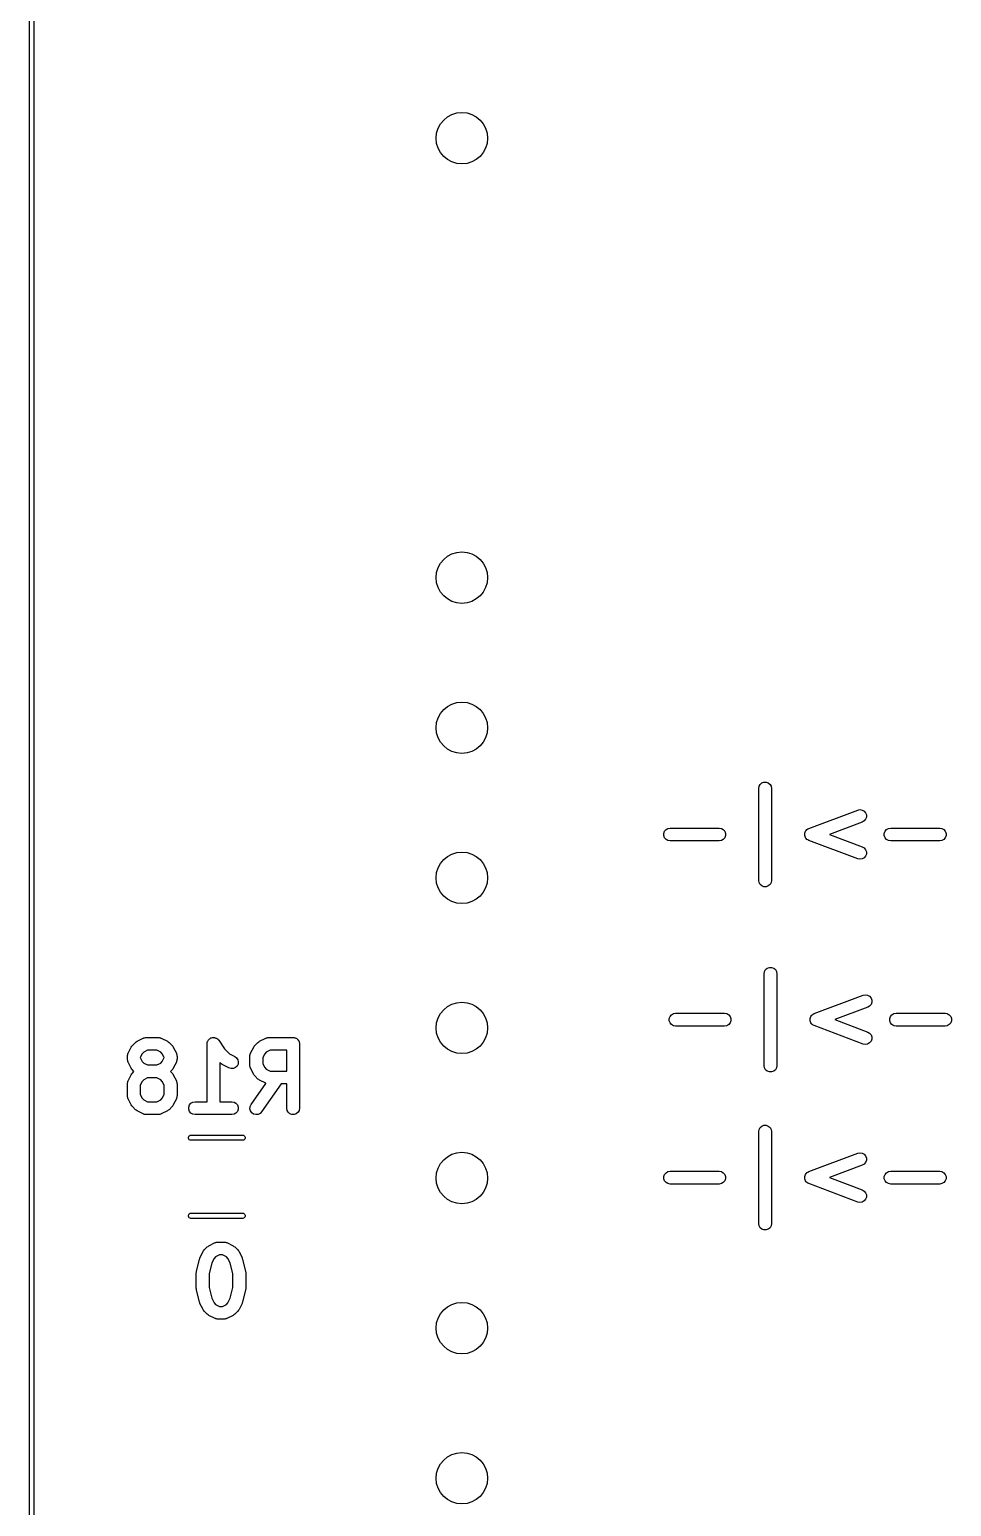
# Model space of a CAD drawing. Extents: x 81 to 161, y -172 to -32.
# Drawn here: x 81.48 to 102.99, y -134.82 to -100.38 of the extents above; entities that cross this region are included whole.
import ezdxf

# ---------------------------------------------------------------- set-up
doc = ezdxf.new("R2010")
doc.units = 0
doc.header["$MEASUREMENT"] = 0
doc.layers.add('BLACK', color=7, linetype='CONTINUOUS')

msp = doc.modelspace()

# ---------------------------------------------------------------- linework, layer by layer
at = {"layer": 'BLACK', "linetype": 'CONTINUOUS'}
for p, q in [((81.484, -170.813), (81.484, -33.2762)), ((81.584, -33.2947), (81.584, -170.794)), ((98.4894, -118.074), (98.4985, -118.023)), ((98.4894, -120.217), (98.4894, -118.074)), ((98.4985, -118.023), (98.5245, -117.978)), ((98.5245, -117.978), (98.5644, -117.945)), ((98.5644, -117.945), (98.6134, -117.927)), ((98.6134, -117.927), (98.6655, -117.927)), ((98.6655, -117.927), (98.7144, -117.945)), ((98.7144, -117.945), (98.7543, -117.978)), ((98.7543, -117.978), (98.7804, -118.023)), ((98.7804, -118.023), (98.7894, -118.074)), ((98.7894, -118.074), (98.7894, -120.217)), ((99.6582, -119.005), (100.801, -118.577)), ((100.801, -118.577), (100.852, -118.567)), ((100.852, -118.567), (100.904, -118.576)), ((100.904, -118.576), (100.949, -118.601)), ((100.949, -118.601), (100.983, -118.641)), ((100.984, -118.791), (100.951, -118.831)), ((100.983, -118.641), (101.001, -118.69)), ((101.002, -118.742), (100.984, -118.791)), ((101.001, -118.69), (101.002, -118.742)), ((96.2774, -119.12), (96.2952, -119.071)), ((96.2774, -119.172), (96.2774, -119.12)), ((96.2952, -119.071), (96.3287, -119.031)), ((96.3287, -119.031), (96.3738, -119.005)), ((96.3738, -119.005), (96.4251, -118.996)), ((96.4251, -118.996), (97.568, -118.996)), ((97.568, -118.996), (97.6193, -119.005)), ((97.6193, -119.005), (97.6644, -119.031)), ((97.6644, -119.031), (97.6979, -119.071)), ((97.6979, -119.071), (97.7157, -119.12)), ((97.7157, -119.12), (97.7157, -119.172)), ((99.5629, -119.121), (99.5634, -119.12)), ((99.5631, -119.146), (99.5629, -119.121)), ((99.5629, -119.17), (99.5631, -119.146)), ((99.5634, -119.118), (99.572, -119.095)), ((99.5634, -119.12), (99.5634, -119.118)), ((99.572, -119.095), (99.5802, -119.072)), ((99.5802, -119.072), (99.5812, -119.071)), ((99.5812, -119.071), (99.5817, -119.07)), ((99.5817, -119.07), (99.5977, -119.051)), ((99.5977, -119.051), (99.6133, -119.032)), ((99.6133, -119.032), (99.6146, -119.031)), ((99.6146, -119.031), (99.6156, -119.03)), ((99.6156, -119.03), (99.637, -119.018)), ((99.637, -119.018), (99.6582, -119.005)), ((100.906, -118.858), (100.138, -119.146)), ((100.138, -119.146), (100.906, -119.434)), ((100.951, -118.831), (100.906, -118.858)), ((101.42, -119.12), (101.438, -119.071)), ((101.42, -119.172), (101.42, -119.12)), ((101.438, -119.071), (101.472, -119.031)), ((101.472, -119.031), (101.517, -119.005)), ((101.517, -119.005), (101.568, -118.996)), ((101.568, -118.996), (102.711, -118.996)), ((102.711, -118.996), (102.762, -119.005)), ((102.762, -119.005), (102.807, -119.031)), ((102.807, -119.031), (102.841, -119.071)), ((102.841, -119.071), (102.859, -119.12)), ((102.859, -119.12), (102.859, -119.172)), ((96.2952, -119.221), (96.2774, -119.172)), ((96.3287, -119.261), (96.2952, -119.221)), ((96.3738, -119.287), (96.3287, -119.261)), ((96.4251, -119.296), (96.3738, -119.287)), ((97.568, -119.296), (96.4251, -119.296)), ((97.6193, -119.287), (97.568, -119.296)), ((97.6644, -119.261), (97.6193, -119.287)), ((97.6979, -119.221), (97.6644, -119.261)), ((97.7157, -119.172), (97.6979, -119.221)), ((99.5634, -119.172), (99.5629, -119.17)), ((99.5634, -119.173), (99.5634, -119.172)), ((99.572, -119.196), (99.5634, -119.173)), ((99.5802, -119.22), (99.572, -119.196)), ((99.5812, -119.221), (99.5802, -119.22)), ((99.5817, -119.222), (99.5812, -119.221)), ((99.5977, -119.241), (99.5817, -119.222)), ((99.6133, -119.26), (99.5977, -119.241)), ((99.6146, -119.261), (99.6133, -119.26)), ((99.6156, -119.262), (99.6146, -119.261)), ((99.637, -119.274), (99.6156, -119.262)), ((99.6582, -119.286), (99.637, -119.274)), ((100.801, -119.715), (99.6582, -119.286)), ((100.906, -119.434), (100.951, -119.46)), ((100.951, -119.46), (100.984, -119.501)), ((100.984, -119.501), (101.002, -119.55)), ((101.438, -119.221), (101.42, -119.172)), ((101.472, -119.261), (101.438, -119.221)), ((101.517, -119.287), (101.472, -119.261)), ((101.568, -119.296), (101.517, -119.287)), ((102.711, -119.296), (101.568, -119.296)), ((102.762, -119.287), (102.711, -119.296)), ((102.807, -119.261), (102.762, -119.287)), ((102.841, -119.221), (102.807, -119.261)), ((102.859, -119.172), (102.841, -119.221)), ((100.852, -119.724), (100.801, -119.715)), ((100.904, -119.716), (100.852, -119.724)), ((100.949, -119.69), (100.904, -119.716)), ((100.983, -119.651), (100.949, -119.69)), ((101.001, -119.602), (100.983, -119.651)), ((101.002, -119.55), (101.001, -119.602)), ((98.4985, -120.269), (98.4894, -120.217)), ((98.5245, -120.314), (98.4985, -120.269)), ((98.5644, -120.347), (98.5245, -120.314)), ((98.6134, -120.365), (98.5644, -120.347)), ((98.6655, -120.365), (98.6134, -120.365)), ((98.7144, -120.347), (98.6655, -120.365)), ((98.7543, -120.314), (98.7144, -120.347)), ((98.7804, -120.269), (98.7543, -120.314)), ((98.7894, -120.217), (98.7804, -120.269)), ((98.6914, -122.263), (98.7404, -122.245)), ((98.7404, -122.245), (98.7925, -122.245)), ((98.7925, -122.245), (98.8414, -122.263)), ((98.6164, -122.392), (98.6255, -122.341)), ((98.6164, -124.535), (98.6164, -122.392)), ((98.6255, -122.341), (98.6515, -122.296)), ((98.6515, -122.296), (98.6914, -122.263)), ((98.8414, -122.263), (98.8813, -122.296)), ((98.8813, -122.296), (98.9074, -122.341)), ((98.9074, -122.341), (98.9164, -122.392)), ((98.9164, -122.392), (98.9164, -124.535)), ((99.7852, -123.323), (100.928, -122.895)), ((100.928, -122.895), (100.979, -122.885)), ((100.979, -122.885), (101.031, -122.894)), ((101.031, -122.894), (101.076, -122.919)), ((101.076, -122.919), (101.11, -122.959)), ((101.033, -123.176), (100.265, -123.464)), ((101.078, -123.149), (101.033, -123.176)), ((101.111, -123.109), (101.078, -123.149)), ((101.11, -122.959), (101.128, -123.008)), ((101.129, -123.06), (101.111, -123.109)), ((101.128, -123.008), (101.129, -123.06)), ((96.4044, -123.438), (96.4222, -123.389)), ((96.4044, -123.49), (96.4044, -123.438)), ((96.4222, -123.539), (96.4044, -123.49)), ((96.4222, -123.389), (96.4557, -123.349)), ((96.4557, -123.579), (96.4222, -123.539)), ((96.4557, -123.349), (96.5008, -123.323)), ((96.5008, -123.605), (96.4557, -123.579)), ((96.5008, -123.323), (96.5521, -123.314)), ((96.5521, -123.614), (96.5008, -123.605)), ((96.5521, -123.314), (97.695, -123.314)), ((97.695, -123.614), (96.5521, -123.614)), ((97.695, -123.314), (97.7463, -123.323)), ((97.7463, -123.605), (97.695, -123.614)), ((97.7463, -123.323), (97.7914, -123.349)), ((97.7914, -123.579), (97.7463, -123.605)), ((97.7914, -123.349), (97.8249, -123.389)), ((97.8249, -123.539), (97.7914, -123.579)), ((97.8249, -123.389), (97.8427, -123.438)), ((97.8427, -123.49), (97.8249, -123.539)), ((97.8427, -123.438), (97.8427, -123.49)), ((99.6899, -123.439), (99.6904, -123.438)), ((99.6901, -123.464), (99.6899, -123.439)), ((99.6899, -123.488), (99.6901, -123.464)), ((99.6904, -123.49), (99.6899, -123.488)), ((99.6904, -123.436), (99.699, -123.413)), ((99.6904, -123.438), (99.6904, -123.436)), ((99.6904, -123.491), (99.6904, -123.49)), ((99.699, -123.514), (99.6904, -123.491)), ((99.699, -123.413), (99.7072, -123.39)), ((99.7072, -123.538), (99.699, -123.514)), ((99.7072, -123.39), (99.7082, -123.389)), ((99.7082, -123.539), (99.7072, -123.538)), ((99.7082, -123.389), (99.7087, -123.388)), ((99.7087, -123.54), (99.7082, -123.539)), ((99.7087, -123.388), (99.7247, -123.369)), ((99.7247, -123.559), (99.7087, -123.54)), ((99.7247, -123.369), (99.7403, -123.35)), ((99.7403, -123.578), (99.7247, -123.559)), ((99.7403, -123.35), (99.7416, -123.349)), ((99.7416, -123.579), (99.7403, -123.578)), ((99.7416, -123.349), (99.7426, -123.348)), ((99.7426, -123.58), (99.7416, -123.579)), ((99.7426, -123.348), (99.764, -123.336)), ((99.764, -123.592), (99.7426, -123.58)), ((99.764, -123.336), (99.7852, -123.323)), ((99.7852, -123.604), (99.764, -123.592)), ((100.928, -124.033), (99.7852, -123.604)), ((100.265, -123.464), (101.033, -123.752)), ((101.547, -123.438), (101.565, -123.389)), ((101.547, -123.49), (101.547, -123.438)), ((101.565, -123.539), (101.547, -123.49)), ((101.565, -123.389), (101.599, -123.349)), ((101.599, -123.579), (101.565, -123.539)), ((101.599, -123.349), (101.644, -123.323)), ((101.644, -123.605), (101.599, -123.579)), ((101.644, -123.323), (101.695, -123.314)), ((101.695, -123.614), (101.644, -123.605)), ((101.695, -123.314), (102.838, -123.314)), ((102.838, -123.614), (101.695, -123.614)), ((102.838, -123.314), (102.889, -123.323)), ((102.889, -123.605), (102.838, -123.614)), ((102.889, -123.323), (102.934, -123.349)), ((102.934, -123.579), (102.889, -123.605)), ((102.934, -123.349), (102.968, -123.389)), ((102.968, -123.539), (102.934, -123.579)), ((102.968, -123.389), (102.986, -123.438)), ((102.986, -123.49), (102.968, -123.539)), ((102.986, -123.438), (102.986, -123.49)), ((83.9539, -123.994), (83.9736, -123.98)), ((83.9736, -123.98), (83.9929, -123.966)), ((83.9929, -123.966), (84.1358, -123.894)), ((84.1358, -123.894), (84.1441, -123.892)), ((84.1441, -123.892), (84.1516, -123.888)), ((84.1516, -123.888), (84.1689, -123.885)), ((84.1689, -123.885), (84.1857, -123.88)), ((84.1857, -123.88), (84.1943, -123.88)), ((84.1943, -123.88), (84.2029, -123.879)), ((84.2029, -123.879), (84.4886, -123.879)), ((84.4886, -123.879), (84.4971, -123.88)), ((84.4971, -123.88), (84.5057, -123.88)), ((84.5057, -123.88), (84.5226, -123.885)), ((84.5226, -123.885), (84.5399, -123.888)), ((84.5399, -123.888), (84.5474, -123.892)), ((84.5474, -123.892), (84.5557, -123.894)), ((84.5557, -123.894), (84.6985, -123.966)), ((84.6985, -123.966), (84.7178, -123.98)), ((84.7178, -123.98), (84.7375, -123.994)), ((85.6302, -123.995), (85.6333, -123.977)), ((85.6333, -123.977), (85.6375, -123.97)), ((85.6375, -123.97), (85.6398, -123.962)), ((85.6398, -123.962), (85.6504, -123.948)), ((85.6504, -123.948), (85.6594, -123.932)), ((85.6594, -123.932), (85.6658, -123.927)), ((85.6658, -123.927), (85.6707, -123.92)), ((85.6707, -123.92), (85.6856, -123.91)), ((85.6856, -123.91), (85.6993, -123.899)), ((85.6993, -123.899), (85.7071, -123.896)), ((85.7071, -123.896), (85.714, -123.891)), ((85.714, -123.891), (85.7314, -123.887)), ((85.7314, -123.887), (85.7482, -123.881)), ((85.7482, -123.881), (85.7566, -123.881)), ((85.7566, -123.881), (85.7646, -123.879)), ((85.7646, -123.879), (85.7824, -123.881)), ((85.7824, -123.881), (85.8003, -123.881)), ((85.8003, -123.881), (85.8081, -123.884)), ((85.8081, -123.884), (85.8164, -123.885)), ((85.8164, -123.885), (85.8325, -123.893)), ((85.8325, -123.893), (85.8493, -123.899)), ((85.8493, -123.899), (85.8557, -123.904)), ((85.8557, -123.904), (85.8631, -123.908)), ((85.8631, -123.908), (85.8755, -123.921)), ((85.8755, -123.921), (85.8892, -123.932)), ((85.8892, -123.932), (85.8933, -123.939)), ((85.8933, -123.939), (85.8991, -123.945)), ((85.8991, -123.945), (86.0337, -124.147)), ((86.8111, -123.994), (86.8308, -123.98)), ((86.8308, -123.98), (86.8501, -123.966)), ((86.8501, -123.966), (86.9929, -123.894)), ((86.9929, -123.894), (87.0012, -123.892)), ((87.0012, -123.892), (87.0087, -123.888)), ((87.0087, -123.888), (87.026, -123.885)), ((87.026, -123.885), (87.0429, -123.88)), ((87.0429, -123.88), (87.0515, -123.88)), ((87.0515, -123.88), (87.06, -123.879)), ((87.06, -123.879), (87.6314, -123.879)), ((87.6314, -123.879), (87.6444, -123.881)), ((87.6444, -123.881), (87.6575, -123.881)), ((87.6575, -123.881), (87.6698, -123.885)), ((87.6698, -123.885), (87.6827, -123.888)), ((87.6827, -123.888), (87.6941, -123.894)), ((87.6941, -123.894), (87.7064, -123.899)), ((87.7064, -123.899), (87.7165, -123.907)), ((87.7165, -123.907), (87.7278, -123.914)), ((87.7278, -123.914), (87.7363, -123.924)), ((87.7363, -123.924), (87.7463, -123.932)), ((87.7463, -123.932), (87.7529, -123.944)), ((87.7529, -123.944), (87.7613, -123.954)), ((87.7613, -123.954), (87.7658, -123.966)), ((87.7658, -123.966), (87.7724, -123.977)), ((87.7724, -123.977), (87.7747, -123.99)), ((101.033, -123.752), (101.078, -123.778)), ((101.11, -123.969), (101.076, -124.008)), ((101.078, -123.778), (101.111, -123.819)), ((101.128, -123.92), (101.11, -123.969)), ((101.111, -123.819), (101.129, -123.868)), ((101.129, -123.868), (101.128, -123.92)), ((83.7671, -124.314), (83.7686, -124.306)), ((83.7671, -124.386), (83.7671, -124.314)), ((83.7681, -124.297), (83.7731, -124.28)), ((83.7686, -124.306), (83.7681, -124.297)), ((83.7731, -124.28), (83.7762, -124.263)), ((83.7762, -124.263), (83.7805, -124.255)), ((83.7805, -124.255), (83.783, -124.247)), ((83.783, -124.247), (83.8544, -124.104)), ((83.8544, -124.104), (83.8687, -124.085)), ((83.8687, -124.085), (83.8825, -124.065)), ((83.8825, -124.065), (83.9539, -123.994)), ((84.1118, -124.26), (84.0671, -124.35)), ((84.1489, -124.223), (84.1118, -124.26)), ((84.2383, -124.179), (84.1489, -124.223)), ((84.4532, -124.179), (84.2383, -124.179)), ((84.5426, -124.223), (84.4532, -124.179)), ((84.5796, -124.26), (84.5426, -124.223)), ((84.6243, -124.35), (84.5796, -124.26)), ((84.7375, -123.994), (84.8089, -124.065)), ((84.8089, -124.065), (84.8227, -124.085)), ((84.8227, -124.085), (84.837, -124.104)), ((84.837, -124.104), (84.9084, -124.247)), ((84.9084, -124.247), (84.9109, -124.255)), ((84.9109, -124.255), (84.9152, -124.263)), ((84.9152, -124.263), (84.9183, -124.28)), ((84.9183, -124.28), (84.9233, -124.297)), ((84.9233, -124.297), (84.9228, -124.306)), ((84.9228, -124.306), (84.9243, -124.314)), ((84.9243, -124.314), (84.9243, -124.386)), ((85.6243, -124.029), (85.6257, -124.02)), ((85.6243, -125.379), (85.6243, -124.029)), ((85.6252, -124.012), (85.6302, -123.995)), ((85.6257, -124.02), (85.6252, -124.012)), ((86.0337, -124.147), (86.1489, -124.262)), ((86.1489, -124.262), (86.2699, -124.323)), ((86.2699, -124.323), (86.3118, -124.354)), ((86.6243, -124.314), (86.6258, -124.306)), ((86.6243, -124.529), (86.6243, -124.314)), ((86.6253, -124.297), (86.6303, -124.28)), ((86.6258, -124.306), (86.6253, -124.297)), ((86.6303, -124.28), (86.6333, -124.263)), ((86.6333, -124.263), (86.6377, -124.255)), ((86.6377, -124.255), (86.6401, -124.247)), ((86.6401, -124.247), (86.7116, -124.104)), ((86.7116, -124.104), (86.7259, -124.085)), ((86.7259, -124.085), (86.7396, -124.065)), ((86.7396, -124.065), (86.8111, -123.994)), ((86.969, -124.26), (86.9243, -124.35)), ((87.006, -124.223), (86.969, -124.26)), ((87.0954, -124.179), (87.006, -124.223)), ((87.4814, -124.179), (87.0954, -124.179)), ((87.4814, -124.664), (87.4814, -124.179)), ((87.7747, -123.99), (87.7791, -124.003)), ((87.7791, -124.003), (87.7791, -124.016)), ((87.7791, -124.016), (87.7814, -124.029)), ((87.7814, -124.029), (87.7814, -125.529)), ((100.979, -124.042), (100.928, -124.033)), ((101.031, -124.034), (100.979, -124.042)), ((101.076, -124.008), (101.031, -124.034)), ((83.7686, -124.394), (83.7671, -124.386)), ((83.7681, -124.403), (83.7686, -124.394)), ((83.7731, -124.42), (83.7681, -124.403)), ((83.7762, -124.437), (83.7731, -124.42)), ((83.7805, -124.445), (83.7762, -124.437)), ((83.783, -124.453), (83.7805, -124.445)), ((83.8544, -124.596), (83.783, -124.453)), ((83.8687, -124.615), (83.8544, -124.596)), ((83.8825, -124.635), (83.8687, -124.615)), ((83.9193, -124.671), (83.8825, -124.635)), ((84.0671, -124.35), (84.0671, -124.35)), ((84.0671, -124.35), (84.1118, -124.44)), ((84.1118, -124.44), (84.1489, -124.477)), ((84.1489, -124.477), (84.2383, -124.521)), ((84.2383, -124.521), (84.4532, -124.521)), ((84.4532, -124.521), (84.5426, -124.477)), ((84.5426, -124.477), (84.5796, -124.44)), ((84.5796, -124.44), (84.6243, -124.35)), ((84.6243, -124.35), (84.6243, -124.35)), ((84.8089, -124.635), (84.7721, -124.671)), ((84.8227, -124.615), (84.8089, -124.635)), ((84.837, -124.596), (84.8227, -124.615)), ((84.9084, -124.453), (84.837, -124.596)), ((84.9109, -124.445), (84.9084, -124.453)), ((84.9152, -124.437), (84.9109, -124.445)), ((84.9183, -124.42), (84.9152, -124.437)), ((84.9233, -124.403), (84.9183, -124.42)), ((84.9243, -124.386), (84.9228, -124.394)), ((84.9228, -124.394), (84.9233, -124.403)), ((85.9539, -124.492), (85.9243, -124.462)), ((85.9243, -124.462), (85.9243, -125.379)), ((85.9736, -124.506), (85.9539, -124.492)), ((85.9929, -124.52), (85.9736, -124.506)), ((86.1358, -124.591), (85.9929, -124.52)), ((86.1857, -124.606), (86.1358, -124.591)), ((86.2377, -124.603), (86.1857, -124.606)), ((86.2855, -124.582), (86.2377, -124.603)), ((86.3233, -124.547), (86.2855, -124.582)), ((86.3118, -124.354), (86.3405, -124.397)), ((86.3466, -124.5), (86.3233, -124.547)), ((86.3405, -124.397), (86.3526, -124.448)), ((86.3526, -124.448), (86.3466, -124.5)), ((86.6258, -124.537), (86.6243, -124.529)), ((86.6253, -124.546), (86.6258, -124.537)), ((86.6303, -124.563), (86.6253, -124.546)), ((86.6333, -124.58), (86.6303, -124.563)), ((86.6377, -124.587), (86.6333, -124.58)), ((86.6401, -124.596), (86.6377, -124.587)), ((86.7116, -124.739), (86.6401, -124.596)), ((86.9243, -124.35), (86.9243, -124.493)), ((86.9243, -124.493), (86.969, -124.583)), ((86.969, -124.583), (87.006, -124.62)), ((87.006, -124.62), (87.0954, -124.664)), ((87.0954, -124.664), (87.4814, -124.664)), ((98.6255, -124.587), (98.6164, -124.535)), ((98.6515, -124.632), (98.6255, -124.587)), ((98.6914, -124.665), (98.6515, -124.632)), ((98.7404, -124.683), (98.6914, -124.665)), ((98.8414, -124.665), (98.7925, -124.683)), ((98.8813, -124.632), (98.8414, -124.665)), ((98.9074, -124.587), (98.8813, -124.632)), ((98.9164, -124.535), (98.9074, -124.587)), ((83.7671, -124.957), (83.7686, -124.949)), ((83.7671, -125.243), (83.7671, -124.957)), ((83.7681, -124.94), (83.7731, -124.923)), ((83.7686, -124.949), (83.7681, -124.94)), ((83.7731, -124.923), (83.7762, -124.906)), ((83.7762, -124.906), (83.7805, -124.898)), ((83.7805, -124.898), (83.783, -124.89)), ((83.783, -124.89), (83.8544, -124.747)), ((83.8544, -124.747), (83.8687, -124.728)), ((83.8687, -124.728), (83.8825, -124.708)), ((83.8825, -124.708), (83.9193, -124.671)), ((84.1118, -124.903), (84.0671, -124.993)), ((84.0671, -124.993), (84.0671, -125.207)), ((84.1489, -124.866), (84.1118, -124.903)), ((84.2383, -124.821), (84.1489, -124.866)), ((84.4532, -124.821), (84.2383, -124.821)), ((84.5426, -124.866), (84.4532, -124.821)), ((84.5796, -124.903), (84.5426, -124.866)), ((84.6243, -124.993), (84.5796, -124.903)), ((84.6243, -125.207), (84.6243, -124.993)), ((84.7721, -124.671), (84.8089, -124.708)), ((84.8089, -124.708), (84.8227, -124.728)), ((84.8227, -124.728), (84.837, -124.747)), ((84.837, -124.747), (84.9084, -124.89)), ((84.9084, -124.89), (84.9109, -124.898)), ((84.9109, -124.898), (84.9152, -124.906)), ((84.9152, -124.906), (84.9183, -124.923)), ((84.9183, -124.923), (84.9233, -124.94)), ((84.9233, -124.94), (84.9228, -124.949)), ((84.9228, -124.949), (84.9243, -124.957)), ((84.9243, -124.957), (84.9243, -125.243)), ((86.6514, -125.443), (86.9965, -124.95)), ((86.7259, -124.758), (86.7116, -124.739)), ((86.7396, -124.777), (86.7259, -124.758)), ((86.8111, -124.849), (86.7396, -124.777)), ((86.8308, -124.863), (86.8111, -124.849)), ((86.8501, -124.877), (86.8308, -124.863)), ((86.9929, -124.948), (86.8501, -124.877)), ((87.3524, -124.964), (86.8972, -125.615)), ((86.9965, -124.95), (86.9929, -124.948)), ((87.4814, -124.964), (87.3524, -124.964)), ((87.4814, -125.529), (87.4814, -124.964)), ((98.7925, -124.683), (98.7404, -124.683)), ((83.7686, -125.251), (83.7671, -125.243)), ((83.7681, -125.26), (83.7686, -125.251)), ((83.7731, -125.277), (83.7681, -125.26)), ((83.7762, -125.294), (83.7731, -125.277)), ((83.7805, -125.302), (83.7762, -125.294)), ((83.783, -125.31), (83.7805, -125.302)), ((83.8544, -125.453), (83.783, -125.31)), ((84.0671, -125.207), (84.1118, -125.297)), ((84.1118, -125.297), (84.1489, -125.334)), ((84.1489, -125.334), (84.2383, -125.379)), ((84.4532, -125.379), (84.5426, -125.334)), ((84.5426, -125.334), (84.5796, -125.297)), ((84.5796, -125.297), (84.6243, -125.207)), ((84.9084, -125.31), (84.837, -125.453)), ((84.9109, -125.302), (84.9084, -125.31)), ((84.9152, -125.294), (84.9109, -125.302)), ((84.9183, -125.277), (84.9152, -125.294)), ((84.9233, -125.26), (84.9183, -125.277)), ((84.9243, -125.243), (84.9228, -125.251)), ((84.9228, -125.251), (84.9233, -125.26)), ((83.8687, -125.472), (83.8544, -125.453)), ((83.8825, -125.492), (83.8687, -125.472)), ((83.9539, -125.563), (83.8825, -125.492)), ((83.9736, -125.577), (83.9539, -125.563)), ((83.9929, -125.591), (83.9736, -125.577)), ((84.1358, -125.663), (83.9929, -125.591)), ((84.1441, -125.665), (84.1358, -125.663)), ((84.1516, -125.67), (84.1441, -125.665)), ((84.1689, -125.673), (84.1516, -125.67)), ((84.1857, -125.678), (84.1689, -125.673)), ((84.1943, -125.677), (84.1857, -125.678)), ((84.2029, -125.679), (84.1943, -125.677)), ((84.4886, -125.679), (84.2029, -125.679)), ((84.2383, -125.379), (84.4532, -125.379)), ((84.4971, -125.677), (84.4886, -125.679)), ((84.5057, -125.678), (84.4971, -125.677)), ((84.5226, -125.673), (84.5057, -125.678)), ((84.5399, -125.67), (84.5226, -125.673)), ((84.5474, -125.665), (84.5399, -125.67)), ((84.5557, -125.663), (84.5474, -125.665)), ((84.6985, -125.591), (84.5557, -125.663)), ((84.7178, -125.577), (84.6985, -125.591)), ((84.7375, -125.563), (84.7178, -125.577)), ((84.8089, -125.492), (84.7375, -125.563)), ((84.8227, -125.472), (84.8089, -125.492)), ((84.837, -125.453), (84.8227, -125.472)), ((85.198, -125.503), (85.2158, -125.454)), ((85.198, -125.555), (85.198, -125.503)), ((85.2158, -125.604), (85.198, -125.555)), ((85.2158, -125.454), (85.2493, -125.414)), ((85.2493, -125.643), (85.2158, -125.604)), ((85.2493, -125.414), (85.2944, -125.388)), ((85.2944, -125.67), (85.2493, -125.643)), ((85.2944, -125.388), (85.3457, -125.379)), ((85.3457, -125.679), (85.2944, -125.67)), ((85.3457, -125.379), (85.6243, -125.379)), ((86.2029, -125.679), (85.3457, -125.679)), ((85.9243, -125.379), (86.2029, -125.379)), ((86.2029, -125.379), (86.2542, -125.388)), ((86.2542, -125.67), (86.2029, -125.679)), ((86.2542, -125.388), (86.2993, -125.414)), ((86.2993, -125.643), (86.2542, -125.67)), ((86.2993, -125.414), (86.3328, -125.454)), ((86.3328, -125.604), (86.2993, -125.643)), ((86.3328, -125.454), (86.3506, -125.503)), ((86.3506, -125.555), (86.3328, -125.604)), ((86.3506, -125.503), (86.3506, -125.555)), ((86.6249, -125.542), (86.6294, -125.49)), ((86.6383, -125.592), (86.6249, -125.542)), ((86.6294, -125.49), (86.6514, -125.443)), ((86.6682, -125.635), (86.6383, -125.592)), ((86.7109, -125.665), (86.6682, -125.635)), ((86.7612, -125.678), (86.7109, -125.665)), ((86.8131, -125.673), (86.7612, -125.678)), ((86.8603, -125.651), (86.8131, -125.673)), ((86.8972, -125.615), (86.8603, -125.651)), ((87.4905, -125.58), (87.4814, -125.529)), ((87.5165, -125.625), (87.4905, -125.58)), ((87.5564, -125.658), (87.5165, -125.625)), ((87.6054, -125.676), (87.5564, -125.658)), ((87.6575, -125.676), (87.6054, -125.676)), ((87.7064, -125.658), (87.6575, -125.676)), ((87.7463, -125.625), (87.7064, -125.658)), ((87.7724, -125.58), (87.7463, -125.625)), ((87.7814, -125.529), (87.7724, -125.58)), ((98.4894, -126.075), (98.4985, -126.024)), ((98.4985, -126.024), (98.5245, -125.979)), ((98.5245, -125.979), (98.5644, -125.946)), ((98.5644, -125.946), (98.6134, -125.928)), ((98.6134, -125.928), (98.6655, -125.928)), ((98.6655, -125.928), (98.7144, -125.946)), ((98.7144, -125.946), (98.7543, -125.979)), ((98.7543, -125.979), (98.7804, -126.024)), ((98.7804, -126.024), (98.7894, -126.075)), ((85.1899, -126.206), (85.1972, -126.187)), ((85.1899, -126.228), (85.1899, -126.206)), ((85.1972, -126.247), (85.1899, -126.228)), ((85.1972, -126.187), (85.2108, -126.17)), ((85.2108, -126.264), (85.1972, -126.247)), ((85.2108, -126.17), (85.2291, -126.16)), ((85.2291, -126.274), (85.2108, -126.264)), ((85.2291, -126.16), (85.2447, -126.157)), ((85.2447, -126.277), (85.2291, -126.274)), ((85.2447, -126.157), (86.4593, -126.157)), ((86.4593, -126.277), (85.2447, -126.277)), ((86.4593, -126.157), (86.4749, -126.16)), ((86.4749, -126.274), (86.4593, -126.277)), ((86.4749, -126.16), (86.4932, -126.17)), ((86.4932, -126.264), (86.4749, -126.274)), ((86.4932, -126.17), (86.5068, -126.187)), ((86.5068, -126.247), (86.4932, -126.264)), ((86.5068, -126.187), (86.5141, -126.206)), ((86.5141, -126.228), (86.5068, -126.247)), ((86.5141, -126.206), (86.5141, -126.228)), ((98.4894, -128.218), (98.4894, -126.075)), ((98.7894, -126.075), (98.7894, -128.218)), ((99.6582, -127.006), (100.801, -126.578)), ((100.801, -126.578), (100.852, -126.568)), ((100.852, -126.568), (100.904, -126.577)), ((100.904, -126.577), (100.949, -126.602)), ((100.949, -126.602), (100.983, -126.642)), ((100.983, -126.642), (101.001, -126.691)), ((101.001, -126.691), (101.002, -126.743)), ((96.2774, -127.121), (96.2952, -127.072)), ((96.2952, -127.072), (96.3287, -127.032)), ((96.3287, -127.032), (96.3738, -127.006)), ((96.3738, -127.006), (96.4251, -126.997)), ((96.4251, -126.997), (97.568, -126.997)), ((97.568, -126.997), (97.6193, -127.006)), ((97.6193, -127.006), (97.6644, -127.032)), ((97.6644, -127.032), (97.6979, -127.072)), ((97.6979, -127.072), (97.7157, -127.121)), ((99.572, -127.096), (99.5802, -127.073)), ((99.5802, -127.073), (99.5812, -127.072)), ((99.5812, -127.072), (99.5817, -127.071)), ((99.5817, -127.071), (99.5977, -127.052)), ((99.5977, -127.052), (99.6133, -127.033)), ((99.6133, -127.033), (99.6146, -127.032)), ((99.6146, -127.032), (99.6156, -127.031)), ((99.6156, -127.031), (99.637, -127.019)), ((99.637, -127.019), (99.6582, -127.006)), ((100.906, -126.859), (100.138, -127.147)), ((100.951, -126.832), (100.906, -126.859)), ((100.984, -126.792), (100.951, -126.832)), ((101.002, -126.743), (100.984, -126.792)), ((101.42, -127.121), (101.438, -127.072)), ((101.438, -127.072), (101.472, -127.032)), ((101.472, -127.032), (101.517, -127.006)), ((101.517, -127.006), (101.568, -126.997)), ((101.568, -126.997), (102.711, -126.997)), ((102.711, -126.997), (102.762, -127.006)), ((102.762, -127.006), (102.807, -127.032)), ((102.807, -127.032), (102.841, -127.072)), ((102.841, -127.072), (102.859, -127.121)), ((96.2774, -127.173), (96.2774, -127.121)), ((96.2952, -127.222), (96.2774, -127.173)), ((96.3287, -127.262), (96.2952, -127.222)), ((96.3738, -127.288), (96.3287, -127.262)), ((96.4251, -127.297), (96.3738, -127.288)), ((97.568, -127.297), (96.4251, -127.297)), ((97.6193, -127.288), (97.568, -127.297)), ((97.6644, -127.262), (97.6193, -127.288)), ((97.6979, -127.222), (97.6644, -127.262)), ((97.7157, -127.173), (97.6979, -127.222)), ((97.7157, -127.121), (97.7157, -127.173)), ((99.5629, -127.122), (99.5634, -127.121)), ((99.5631, -127.147), (99.5629, -127.122)), ((99.5629, -127.171), (99.5631, -127.147)), ((99.5634, -127.173), (99.5629, -127.171)), ((99.5634, -127.119), (99.572, -127.096)), ((99.5634, -127.121), (99.5634, -127.119)), ((99.5634, -127.174), (99.5634, -127.173)), ((99.572, -127.197), (99.5634, -127.174)), ((99.5802, -127.221), (99.572, -127.197)), ((99.5812, -127.222), (99.5802, -127.221)), ((99.5817, -127.223), (99.5812, -127.222)), ((99.5977, -127.242), (99.5817, -127.223)), ((99.6133, -127.261), (99.5977, -127.242)), ((99.6146, -127.262), (99.6133, -127.261)), ((99.6156, -127.263), (99.6146, -127.262)), ((99.637, -127.275), (99.6156, -127.263)), ((99.6582, -127.287), (99.637, -127.275)), ((100.801, -127.716), (99.6582, -127.287)), ((100.138, -127.147), (100.906, -127.435)), ((101.42, -127.173), (101.42, -127.121)), ((101.438, -127.222), (101.42, -127.173)), ((101.472, -127.262), (101.438, -127.222)), ((101.517, -127.288), (101.472, -127.262)), ((101.568, -127.297), (101.517, -127.288)), ((102.711, -127.297), (101.568, -127.297)), ((102.762, -127.288), (102.711, -127.297)), ((102.807, -127.262), (102.762, -127.288)), ((102.841, -127.222), (102.807, -127.262)), ((102.859, -127.173), (102.841, -127.222)), ((102.859, -127.121), (102.859, -127.173)), ((100.852, -127.725), (100.801, -127.716)), ((100.904, -127.717), (100.852, -127.725)), ((100.949, -127.691), (100.904, -127.717)), ((100.906, -127.435), (100.951, -127.461)), ((100.983, -127.652), (100.949, -127.691)), ((100.951, -127.461), (100.984, -127.502)), ((101.001, -127.603), (100.983, -127.652)), ((100.984, -127.502), (101.002, -127.551)), ((101.002, -127.551), (101.001, -127.603)), ((85.1899, -128.026), (85.1972, -128.007)), ((85.1899, -128.048), (85.1899, -128.026)), ((85.1972, -128.067), (85.1899, -128.048)), ((85.1972, -128.007), (85.2108, -127.99)), ((85.2108, -128.084), (85.1972, -128.067)), ((85.2108, -127.99), (85.2291, -127.98)), ((85.2291, -128.094), (85.2108, -128.084)), ((85.2291, -127.98), (85.2447, -127.977)), ((85.2447, -128.097), (85.2291, -128.094)), ((85.2447, -127.977), (86.4593, -127.977)), ((86.4593, -128.097), (85.2447, -128.097)), ((86.4593, -127.977), (86.4749, -127.98)), ((86.4749, -128.094), (86.4593, -128.097)), ((86.4749, -127.98), (86.4932, -127.99)), ((86.4932, -128.084), (86.4749, -128.094)), ((86.4932, -127.99), (86.5068, -128.007)), ((86.5068, -128.067), (86.4932, -128.084)), ((86.5068, -128.007), (86.5141, -128.026)), ((86.5141, -128.048), (86.5068, -128.067)), ((86.5141, -128.026), (86.5141, -128.048)), ((98.4985, -128.27), (98.4894, -128.218)), ((98.5245, -128.315), (98.4985, -128.27)), ((98.5644, -128.348), (98.5245, -128.315)), ((98.6134, -128.366), (98.5644, -128.348)), ((98.6655, -128.366), (98.6134, -128.366)), ((98.7144, -128.348), (98.6655, -128.366)), ((98.7543, -128.315), (98.7144, -128.348)), ((98.7804, -128.27), (98.7543, -128.315)), ((98.7894, -128.218), (98.7804, -128.27)), ((85.5582, -128.835), (85.6296, -128.764)), ((85.6296, -128.764), (85.6493, -128.75)), ((85.6493, -128.75), (85.6686, -128.736)), ((85.6686, -128.736), (85.8115, -128.664)), ((85.8115, -128.664), (85.8198, -128.662)), ((85.8198, -128.662), (85.8273, -128.658)), ((85.8273, -128.658), (85.8446, -128.655)), ((85.8446, -128.655), (85.8614, -128.65)), ((85.8614, -128.65), (85.8701, -128.65)), ((85.8701, -128.65), (85.8786, -128.649)), ((85.8786, -128.649), (86.0214, -128.649)), ((86.0214, -128.649), (86.0299, -128.65)), ((86.0299, -128.65), (86.0386, -128.65)), ((86.0386, -128.65), (86.0554, -128.655)), ((86.0554, -128.655), (86.0727, -128.658)), ((86.0727, -128.658), (86.0802, -128.662)), ((86.0802, -128.662), (86.0885, -128.664)), ((86.0885, -128.664), (86.2314, -128.736)), ((86.2314, -128.736), (86.2506, -128.75)), ((86.2506, -128.75), (86.2703, -128.764)), ((86.2703, -128.764), (86.3418, -128.835)), ((85.3759, -129.334), (85.4473, -129.048)), ((85.4473, -129.048), (85.454, -129.033)), ((85.454, -129.033), (85.4587, -129.017)), ((85.4587, -129.017), (85.5301, -128.874)), ((85.5301, -128.874), (85.5444, -128.855)), ((85.5444, -128.855), (85.5582, -128.835)), ((85.7344, -129.137), (85.6714, -129.388)), ((85.7876, -129.03), (85.7344, -129.137)), ((85.8246, -128.993), (85.7876, -129.03)), ((85.914, -128.949), (85.8246, -128.993)), ((85.986, -128.949), (85.914, -128.949)), ((86.0754, -128.993), (85.986, -128.949)), ((86.1124, -129.03), (86.0754, -128.993)), ((86.1656, -129.137), (86.1124, -129.03)), ((86.2286, -129.388), (86.1656, -129.137)), ((86.3418, -128.835), (86.3556, -128.855)), ((86.3556, -128.855), (86.3699, -128.874)), ((86.3699, -128.874), (86.4413, -129.017)), ((86.4413, -129.017), (86.446, -129.033)), ((86.446, -129.033), (86.4527, -129.048)), ((86.4527, -129.048), (86.5241, -129.334)), ((85.3714, -129.37), (85.3746, -129.352)), ((85.3714, -129.727), (85.3714, -129.37)), ((85.3746, -129.352), (85.3759, -129.334)), ((85.6714, -129.388), (85.6714, -129.709)), ((86.2286, -129.709), (86.2286, -129.388)), ((86.5241, -129.334), (86.5254, -129.352)), ((86.5254, -129.352), (86.5286, -129.37)), ((86.5286, -129.37), (86.5286, -129.727)), ((85.3746, -129.745), (85.3714, -129.727)), ((85.3759, -129.764), (85.3746, -129.745)), ((85.4473, -130.049), (85.3759, -129.764)), ((85.6714, -129.709), (85.7344, -129.961)), ((86.1656, -129.961), (86.2286, -129.709)), ((86.5241, -129.764), (86.4527, -130.049)), ((86.5254, -129.745), (86.5241, -129.764)), ((86.5286, -129.727), (86.5254, -129.745)), ((85.454, -130.064), (85.4473, -130.049)), ((85.4587, -130.08), (85.454, -130.064)), ((85.5301, -130.223), (85.4587, -130.08)), ((85.7344, -129.961), (85.7876, -130.067)), ((85.7876, -130.067), (85.8246, -130.104)), ((85.8246, -130.104), (85.914, -130.149)), ((85.914, -130.149), (85.986, -130.149)), ((85.986, -130.149), (86.0754, -130.104)), ((86.0754, -130.104), (86.1124, -130.067)), ((86.1124, -130.067), (86.1656, -129.961)), ((86.4413, -130.08), (86.3699, -130.223)), ((86.446, -130.064), (86.4413, -130.08)), ((86.4527, -130.049), (86.446, -130.064)), ((85.5444, -130.242), (85.5301, -130.223)), ((85.5582, -130.262), (85.5444, -130.242)), ((85.6296, -130.333), (85.5582, -130.262)), ((85.6493, -130.347), (85.6296, -130.333)), ((85.6686, -130.361), (85.6493, -130.347)), ((85.8115, -130.433), (85.6686, -130.361)), ((85.8198, -130.435), (85.8115, -130.433)), ((85.8273, -130.44), (85.8198, -130.435)), ((85.8446, -130.443), (85.8273, -130.44)), ((85.8614, -130.448), (85.8446, -130.443)), ((85.8701, -130.447), (85.8614, -130.448)), ((85.8786, -130.449), (85.8701, -130.447)), ((86.0214, -130.449), (85.8786, -130.449)), ((86.0299, -130.447), (86.0214, -130.449)), ((86.0386, -130.448), (86.0299, -130.447)), ((86.0554, -130.443), (86.0386, -130.448)), ((86.0727, -130.44), (86.0554, -130.443)), ((86.0802, -130.435), (86.0727, -130.44)), ((86.0885, -130.433), (86.0802, -130.435)), ((86.2314, -130.361), (86.0885, -130.433)), ((86.2506, -130.347), (86.2314, -130.361)), ((86.2703, -130.333), (86.2506, -130.347)), ((86.3418, -130.262), (86.2703, -130.333)), ((86.3556, -130.242), (86.3418, -130.262)), ((86.3699, -130.223), (86.3556, -130.242))]:
    msp.add_line(p, q, dxfattribs=at)
at = {"layer": 'BLACK'}
for centre in [(91.567, -102.91), (91.567, -102.91), (91.567, -113.157), (91.567, -113.157), (91.567, -116.657), (91.567, -116.657), (91.567, -120.157), (91.567, -120.157), (91.567, -123.657), (91.567, -123.657), (91.567, -127.157), (91.567, -127.157), (91.567, -130.657), (91.567, -130.657), (91.567, -134.157), (91.567, -134.157)]:
    msp.add_circle(centre, 0.6, dxfattribs=at)

doc.saveas('drawing.dxf')
